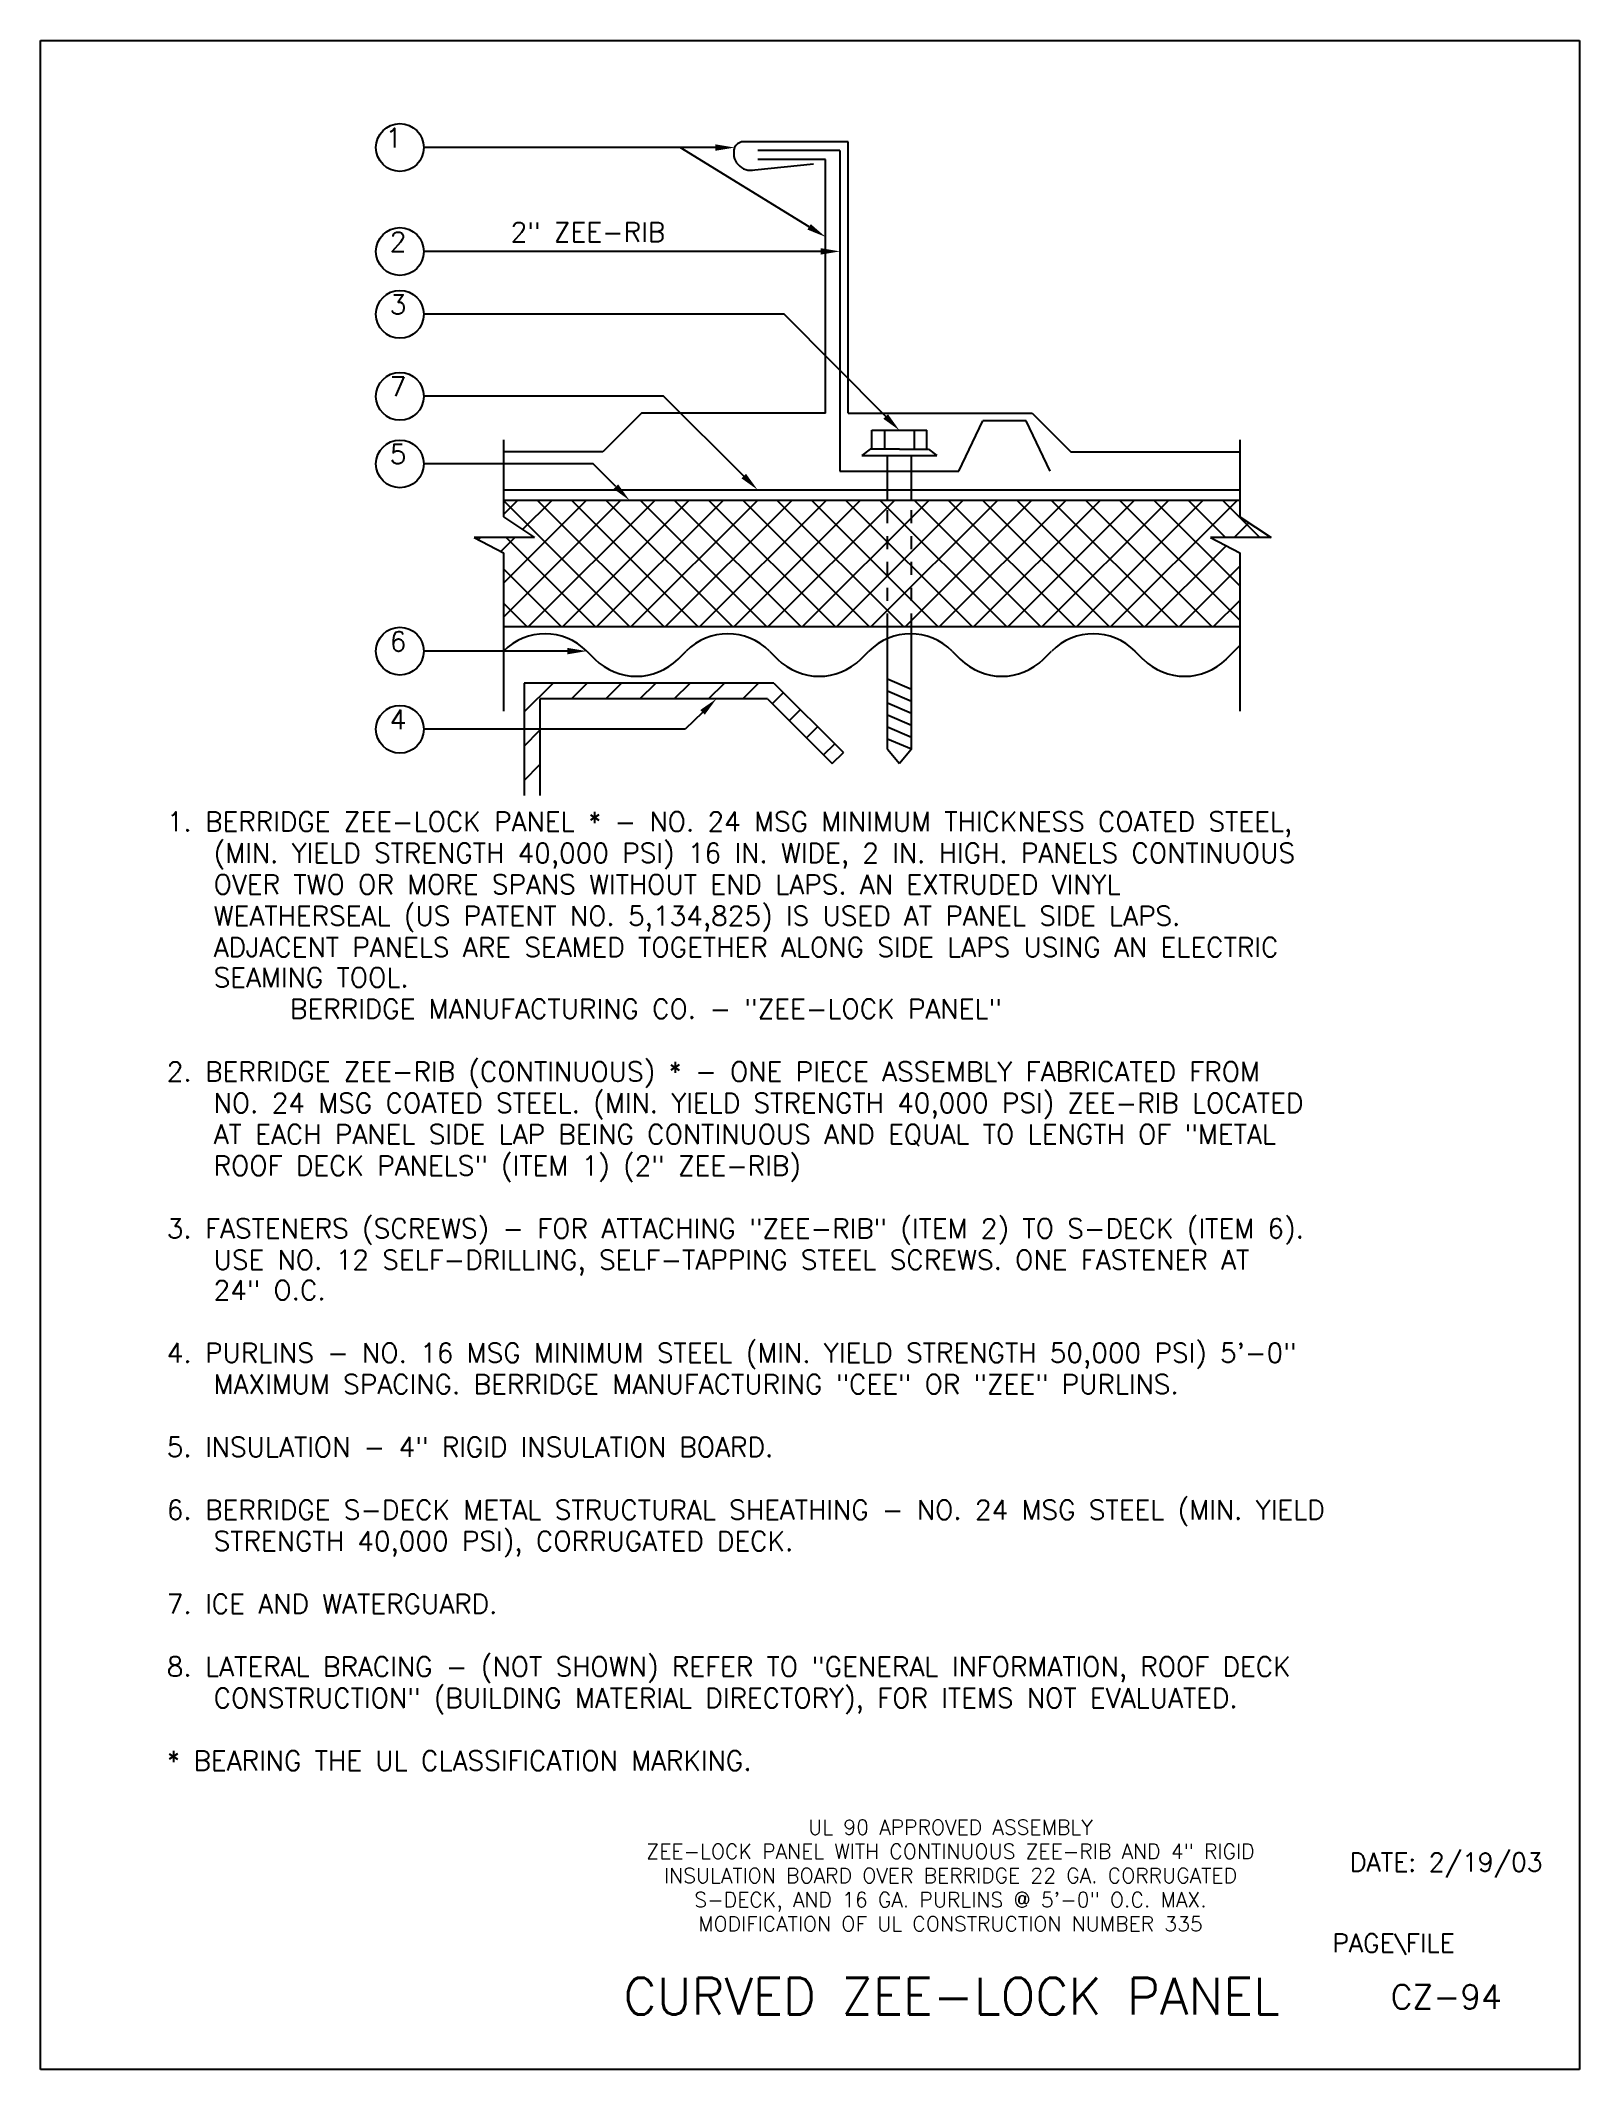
# Model space of a CAD drawing. Extents: x 0 to 11.9, y 0 to 15.7.
import ezdxf
from ezdxf.enums import TextEntityAlignment as Align

# ---------------------------------------------------------------- set-up
doc = ezdxf.new("R2010")
doc.units = 0
doc.header["$LTSCALE"] = 0.199995
doc.header["$MEASUREMENT"] = 0
doc.linetypes.add('HIDDENX2', pattern=[0.75, 0.5, -0.25])
doc.layers.get('0').update_dxf_attribs({"linetype": 'CONTINUOUS'})
for name, color, linetype in [('BORDER', 7, 'CONTINUOUS'), ('CMP-FLSH', 7, 'CONTINUOUS'), ('DIM-TXT', 7, 'CONTINUOUS'), ('STRCTR', 7, 'CONTINUOUS')]:
    doc.layers.add(name, color=color, linetype=linetype)
doc.styles.add('ROMANS', font='romans', dxfattribs={"height": 0.15})

# ---------------------------------------------------------------- blocks, each defined once
blk = doc.blocks.new('*X0')
at = {"color": 0, "linetype": 'CONTINUOUS'}
for p, q in [((-0.585, 20.894), (0.321, 21.799)), ((-0.585, 21.159), (0.056, 21.799)), ((-0.585, 21.689), (-0.475, 21.799)), ((0.391, 20.822), (-0.585, 21.798)), ((-0.436, 21.573), (-0.21, 21.799)), ((-0.391, 20.822), (0.586, 21.799)), ((0.656, 20.822), (-0.321, 21.799)), ((-0.126, 20.822), (0.851, 21.799)), ((0.921, 20.822), (-0.056, 21.799)), ((0.139, 20.822), (1.116, 21.799)), ((1.187, 20.822), (0.21, 21.799)), ((0.404, 20.822), (1.381, 21.799)), ((1.452, 20.822), (0.475, 21.799)), ((0.67, 20.822), (1.647, 21.799)), ((1.717, 20.822), (0.74, 21.799)), ((0.935, 20.822), (1.912, 21.799)), ((1.982, 20.822), (1.005, 21.799)), ((1.2, 20.822), (2.177, 21.799)), ((2.247, 20.822), (1.27, 21.799)), ((1.465, 20.822), (2.442, 21.799)), ((2.512, 20.822), (1.535, 21.799)), ((1.73, 20.822), (2.707, 21.799)), ((2.778, 20.822), (1.801, 21.799)), ((1.995, 20.822), (2.972, 21.799)), ((3.043, 20.822), (2.066, 21.799)), ((2.261, 20.822), (3.238, 21.799)), ((3.308, 20.822), (2.331, 21.799)), ((2.526, 20.822), (3.503, 21.799)), ((3.573, 20.822), (2.596, 21.799)), ((2.791, 20.822), (3.768, 21.799)), ((3.838, 20.822), (2.861, 21.799)), ((3.056, 20.822), (4.033, 21.799)), ((4.103, 20.822), (3.126, 21.799)), ((3.321, 20.822), (4.298, 21.799)), ((4.369, 20.822), (3.392, 21.799)), ((3.586, 20.822), (4.563, 21.799)), ((4.634, 20.822), (3.657, 21.799)), ((3.852, 20.822), (4.828, 21.799)), ((4.899, 20.822), (3.922, 21.799)), ((4.117, 20.822), (5.094, 21.799)), ((5.115, 20.871), (4.187, 21.799)), ((5.115, 21.136), (4.452, 21.799)), ((5.005, 21.512), (4.717, 21.799)), ((5.27, 21.512), (4.983, 21.799)), ((5.071, 21.512), (5.185, 21.625)), ((5.337, 21.512), (5.344, 21.519)), ((-0.78, 21.494), (-0.762, 21.512)), ((-0.606, 21.403), (-0.497, 21.512)), ((0.126, 20.822), (-0.564, 21.512)), ((4.382, 20.822), (5.008, 21.448)), ((-0.139, 20.822), (-0.585, 21.268)), ((4.647, 20.822), (5.115, 21.29)), ((-0.404, 20.822), (-0.585, 21.003)), ((4.912, 20.822), (5.115, 21.025))]:
    blk.add_line(p, q, dxfattribs=at)
blk = doc.blocks.new('*X2')
at = {"color": 0, "linetype": 'CONTINUOUS'}
for p, q in [((2.819, 10.509), (3.042, 10.732)), ((3.185, 10.61), (3.307, 10.732)), ((3.45, 10.61), (3.572, 10.732)), ((3.715, 10.61), (3.838, 10.732)), ((3.98, 10.61), (4.103, 10.732)), ((4.246, 10.61), (4.368, 10.732)), ((4.511, 10.61), (4.633, 10.732)), ((4.739, 10.572), (4.825, 10.659)), ((4.871, 10.44), (4.958, 10.526)), ((2.819, 10.243), (2.941, 10.366)), ((5.004, 10.307), (5.09, 10.394)), ((5.136, 10.175), (5.223, 10.261)), ((2.819, 9.978), (2.941, 10.101))]:
    blk.add_line(p, q, dxfattribs=at)

msp = doc.modelspace()

# ---------------------------------------------------------------- linework, layer by layer
at = {"color": 5, "linetype": 'CONTINUOUS'}
for p, q in [((0, 0), (0, 15.705)), ((0, 15.705), (11.91, 15.705)), ((11.91, 15.705), (11.91, 0)), ((11.91, 0), (0, 0))]:
    msp.add_line(p, q, dxfattribs=at)
at = {"layer": 'CMP-FLSH', "color": 1, "linetype": 'CONTINUOUS'}
for p, q in [((6.25, 14.921), (5.425, 14.921)), ((6.25, 12.821), (6.25, 14.921)), ((6.187, 14.854), (5.551, 14.854)), ((6.076, 14.784), (5.551, 14.784)), ((6.076, 12.821), (6.076, 14.784)), ((6.187, 14.854), (6.187, 12.371)), ((5.528, 14.705), (5.983, 14.75)), ((4.651, 12.821), (4.351, 12.521)), ((6.076, 12.821), (4.651, 12.821)), ((6.25, 12.821), (7.675, 12.821)), ((7.107, 12.371), (7.293, 12.762)), ((7.628, 12.762), (7.293, 12.762)), ((7.815, 12.371), (7.628, 12.762)), ((7.675, 12.821), (7.975, 12.521)), ((4.351, 12.521), (3.583, 12.521)), ((7.975, 12.521), (9.282, 12.521)), ((6.187, 12.371), (7.107, 12.371))]:
    msp.add_line(p, q, dxfattribs=at)
at = {"layer": 'CMP-FLSH', "color": 6, "linetype": 'CONTINUOUS'}
for p, q in [((6.434, 12.542), (6.434, 12.688)), ((6.434, 12.688), (6.86, 12.688)), ((6.532, 12.688), (6.532, 12.542)), ((6.761, 12.688), (6.761, 12.542)), ((6.86, 12.542), (6.86, 12.688)), ((6.421, 12.542), (6.356, 12.492)), ((6.356, 12.492), (6.937, 12.492)), ((6.647, 12.542), (6.421, 12.542)), ((6.554, 12.146), (6.554, 12.492)), ((6.647, 12.542), (6.873, 12.542)), ((6.74, 12.146), (6.74, 12.492)), ((6.873, 12.542), (6.937, 12.492)), ((3.583, 12.228), (9.282, 12.228)), ((6.554, 10.219), (6.554, 11.169)), ((6.74, 10.219), (6.74, 11.169)), ((6.74, 10.683), (6.554, 10.762)), ((6.74, 10.59), (6.554, 10.669)), ((6.74, 10.497), (6.554, 10.576)), ((6.74, 10.404), (6.554, 10.483)), ((6.74, 10.311), (6.554, 10.39)), ((6.74, 10.219), (6.554, 10.297)), ((6.554, 10.219), (6.647, 10.109)), ((6.74, 10.219), (6.647, 10.109))]:
    msp.add_line(p, q, dxfattribs=at)
at = {"layer": 'CMP-FLSH', "color": 9, "linetype": 'HIDDENX2'}
for p, q in [((6.554, 11.169), (6.554, 12.146)), ((6.74, 11.169), (6.74, 12.146))]:
    msp.add_line(p, q, dxfattribs=at)
at = {"layer": 'DIM-TXT', "color": 3, "linetype": 'CONTINUOUS'}
for p, q in [((5.222, 14.877), (2.966, 14.877)), ((5.948, 14.263), (4.951, 14.877)), ((6.037, 14.073), (2.966, 14.073)), ((5.755, 13.587), (2.966, 13.587)), ((6.541, 12.794), (5.755, 13.587)), ((4.82, 12.952), (2.966, 12.952)), ((5.443, 12.333), (4.82, 12.952)), ((4.278, 12.429), (2.966, 12.429)), ((4.452, 12.253), (4.278, 12.429)), ((4.077, 10.979), (2.966, 10.979)), ((4.988, 10.375), (2.966, 10.375)), ((5.123, 10.505), (4.988, 10.375))]:
    msp.add_line(p, q, dxfattribs=at)
for centre in [(2.781, 14.877), (2.781, 14.072), (2.781, 13.586), (2.781, 12.951), (2.781, 12.428), (2.781, 10.979), (2.781, 10.374)]:
    msp.add_circle(centre, 0.185, dxfattribs=at)
at = {"layer": 'DIM-TXT', "color": 1, "linetype": 'CONTINUOUS'}
for centre, radius, start, end in [((5.448, 14.838), 0.0858, 105.3062, 152.9529), ((5.497, 14.834), 0.133, 161.1605, 283.2511)]:
    msp.add_arc(centre, radius, start, end, dxfattribs=at)
at = {"layer": 'DIM-TXT', "color": 3, "linetype": 'CONTINUOUS'}
for points in [[(5.222, 14.902), (5.222, 14.852), (5.372, 14.877)], [(5.961, 14.284), (5.935, 14.242), (6.076, 14.185)], [(6.037, 14.098), (6.037, 14.048), (6.187, 14.073)], [(6.559, 12.812), (6.523, 12.777), (6.647, 12.688)], [(4.47, 12.27), (4.435, 12.235), (4.558, 12.146)], [(5.46, 12.351), (5.425, 12.316), (5.549, 12.228)], [(4.077, 11.004), (4.077, 10.954), (4.227, 10.979)], [(5.106, 10.523), (5.141, 10.487), (5.231, 10.61)]]:
    msp.add_solid(points, dxfattribs=at)
at = {"layer": 'STRCTR', "color": 2, "linetype": 'CONTINUOUS'}
for p, q in [((3.583, 12.615), (3.583, 12.019)), ((9.282, 12.615), (9.282, 12.019)), ((3.583, 12.019), (3.823, 11.859)), ((9.282, 12.019), (9.523, 11.859)), ((3.823, 11.859), (3.355, 11.859)), ((3.355, 11.859), (3.583, 11.739)), ((9.523, 11.859), (9.055, 11.859)), ((9.055, 11.859), (9.282, 11.739)), ((3.583, 11.739), (3.583, 10.514)), ((9.282, 11.739), (9.282, 10.514))]:
    msp.add_line(p, q, dxfattribs=at)
at = {"layer": 'STRCTR', "color": 4, "linetype": 'CONTINUOUS'}
for p, q in [((9.282, 12.146), (3.583, 12.146)), ((3.583, 11.169), (9.282, 11.169)), ((9.177, 10.917), (9.282, 11.023)), ((4.227, 10.979), (4.29, 10.917)), ((4.935, 10.917), (4.997, 10.979)), ((5.642, 10.979), (5.704, 10.917)), ((6.349, 10.917), (6.411, 10.979)), ((7.056, 10.979), (7.118, 10.917)), ((7.763, 10.917), (7.825, 10.979)), ((8.47, 10.979), (8.532, 10.917)), ((5.676, 10.732), (3.743, 10.732)), ((3.743, 10.732), (3.743, 9.861)), ((5.676, 10.732), (6.213, 10.195)), ((5.625, 10.61), (3.865, 10.61)), ((3.865, 10.61), (3.865, 9.861)), ((5.625, 10.61), (6.126, 10.109)), ((6.126, 10.109), (6.213, 10.195))]:
    msp.add_line(p, q, dxfattribs=at)
for centre, start, end in [((3.905, 10.657), 44.9998, 134.9998), ((5.319, 10.657), 44.9998, 134.9998), ((6.733, 10.657), 44.9998, 134.9998), ((8.148, 10.657), 44.9999, 134.9998), ((4.612, 11.24), 225.0003, 314.9997), ((6.026, 11.24), 225.0003, 314.9997), ((7.44, 11.24), 225.0003, 314.9997), ((8.855, 11.24), 225.0003, 314.9997)]:
    msp.add_arc(centre, 0.456, start, end, dxfattribs=at)

# ---------------------------------------------------------------- block references
for name, p in [('*X0', (4.167, -9.653)), ('*X2', (0.924, 0))]:
    msp.add_blockref(name, p, dxfattribs=at)

# ---------------------------------------------------------------- texts
at = {"layer": 'BORDER', "color": 3, "linetype": 'CONTINUOUS', "style": 'ROMANS'}
for s, p in [('UL 90 APPROVED ASSEMBLY', (7.042, 1.817)), ('ZEE-LOCK PANEL WITH CONTINUOUS ZEE-RIB AND 4" RIGID', (7.042, 1.63)), ('INSULATION BOARD OVER BERRIDGE 22 GA. CORRUGATED', (7.042, 1.443)), ('S-DECK, AND 16 GA. PURLINS @ 5\'-0" O.C. MAX.', (7.042, 1.256)), ('MODIFICATION OF UL CONSTRUCTION NUMBER 335', (7.042, 1.069))]:
    msp.add_text(s, height=0.11549, dxfattribs=at).set_placement(p, align=Align.CENTER)
msp.add_text('DATE: 2/19/03', height=0.14265, dxfattribs=at).set_placement((10.879, 1.594), align=Align.MIDDLE)
msp.add_text('PAGE\\FILE', height=0.1426, dxfattribs=at).set_placement((9.997, 0.907))
at = {"layer": 'BORDER', "color": 5, "style": 'ROMANS'}
msp.add_text('CURVED ZEE-LOCK PANEL', height=0.28491, dxfattribs=at).set_placement((7.052, 0.567), align=Align.MIDDLE)
at = {"layer": 'BORDER', "color": 2, "linetype": 'CONTINUOUS', "style": 'ROMANS'}
msp.add_text('CZ-94', height=0.1875, dxfattribs=at).set_placement((10.879, 0.562), align=Align.MIDDLE)
at = {"layer": 'DIM-TXT', "color": 3, "linetype": 'CONTINUOUS', "style": 'ROMANS'}
for s, p in [('1', (2.797, 14.877)), ('2', (2.831, 14.073)), ('3', (2.831, 13.587)), ('7', (2.831, 12.952)), ('5', (2.831, 12.429)), ('6', (2.831, 10.979)), ('4', (2.831, 10.375))]:
    msp.add_text(s, height=0.15, dxfattribs=at).set_placement(p, align=Align.RIGHT)
msp.add_text('2" ZEE-RIB', height=0.15, dxfattribs=at).set_placement((4.236, 14.148), align=Align.CENTER)
for s, p in [('1. BERRIDGE ZEE-LOCK PANEL * - NO. 24 MSG MINIMUM THICKNESS COATED STEEL,', (0.977, 9.584)), ('(MIN. YIELD STRENGTH 40,000 PSI) 16 IN. WIDE, 2 IN. HIGH. PANELS CONTINUOUS', (1.339, 9.341)), ('OVER TWO OR MORE SPANS WITHOUT END LAPS. AN EXTRUDED VINYL', (1.339, 9.098)), ('WEATHERSEAL (US PATENT NO. 5,134,825) IS USED AT PANEL SIDE LAPS.', (1.339, 8.855)), ('ADJACENT PANELS ARE SEAMED TOGETHER ALONG SIDE LAPS USING AN ELECTRIC', (1.339, 8.612)), ('SEAMING TOOL.', (1.339, 8.378)), ('BERRIDGE MANUFACTURING CO. - "ZEE-LOCK PANEL"', (1.93, 8.135)), ('2. BERRIDGE ZEE-RIB (CONTINUOUS) * - ONE PIECE ASSEMBLY FABRICATED FROM', (0.977, 7.649)), ('NO. 24 MSG COATED STEEL. (MIN. YIELD STRENGTH 40,000 PSI) ZEE-RIB LOCATED', (1.339, 7.406)), ('AT EACH PANEL SIDE LAP BEING CONTINUOUS AND EQUAL TO LENGTH OF "METAL', (1.339, 7.164)), ('ROOF DECK PANELS" (ITEM 1) (2" ZEE-RIB)', (1.339, 6.921)), ('3. FASTENERS (SCREWS) - FOR ATTACHING "ZEE-RIB" (ITEM 2) TO S-DECK (ITEM 6).', (0.977, 6.435)), ('USE NO. 12 SELF-DRILLING, SELF-TAPPING STEEL SCREWS. ONE FASTENER AT', (1.339, 6.192)), ('24" O.C.', (1.339, 5.957)), ('4. PURLINS - NO. 16 MSG MINIMUM STEEL (MIN. YIELD STRENGTH 50,000 PSI) 5\'-0"', (0.977, 5.472)), ('MAXIMUM SPACING. BERRIDGE MANUFACTURING "CEE" OR "ZEE" PURLINS.', (1.339, 5.229)), ('5. INSULATION - 4" RIGID INSULATION BOARD.', (0.977, 4.743)), ('6. BERRIDGE S-DECK METAL STRUCTURAL SHEATHING - NO. 24 MSG STEEL (MIN. YIELD', (0.977, 4.257)), ('STRENGTH 40,000 PSI), CORRUGATED DECK.', (1.339, 4.015)), ('7. ICE AND WATERGUARD.', (0.977, 3.529)), ('8. LATERAL BRACING - (NOT SHOWN) REFER TO "GENERAL INFORMATION, ROOF DECK', (0.977, 3.043)), ('CONSTRUCTION" (BUILDING MATERIAL DIRECTORY), FOR ITEMS NOT EVALUATED.', (1.339, 2.8)), ('* BEARING THE UL CLASSIFICATION MARKING.', (0.977, 2.315))]:
    msp.add_text(s, height=0.15, dxfattribs=at).set_placement(p)

doc.saveas('drawing.dxf')
